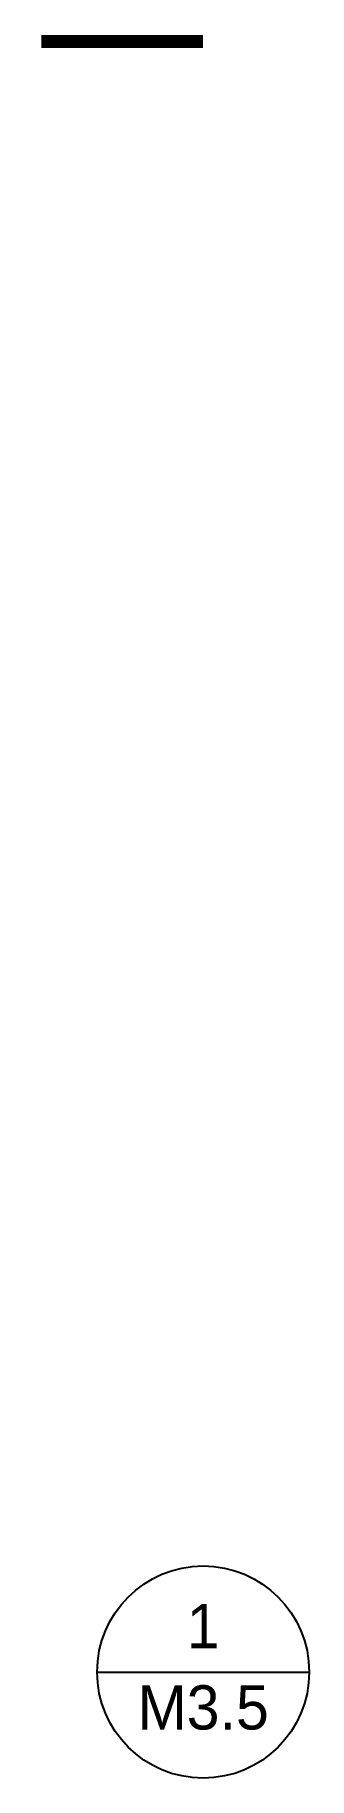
# Model space of a CAD drawing. Extents: x 242 to 273, y 9 to 206.
import ezdxf
from ezdxf.enums import TextEntityAlignment as Align

# ---------------------------------------------------------------- set-up
doc = ezdxf.new("R2010")
doc.units = 0
doc.layers.add('TXT', color=2, linetype='CONTINUOUS')

msp = doc.modelspace()

# ---------------------------------------------------------------- linework, layer by layer
at = {"layer": 'TXT', "color": 0}
msp.add_line((249.18, 20.97), (273.18, 20.97), dxfattribs=at)
msp.add_lwpolyline([(242.88, 205.43, 1.48, 1.48, 0), (261.18, 205.43, 0, 0, 0), (261.18, 32.97, 0, 0, 0)], format="xyseb", dxfattribs=at)
msp.add_circle((261.18, 20.97), 12, dxfattribs=at)

# ---------------------------------------------------------------- texts
for s, p in [('1', (261.18, 26.17)), ('M3.5', (261.18, 16.97))]:
    msp.add_text(s, height=5, dxfattribs=at).set_placement(p, align=Align.MIDDLE)

doc.saveas('drawing.dxf')
